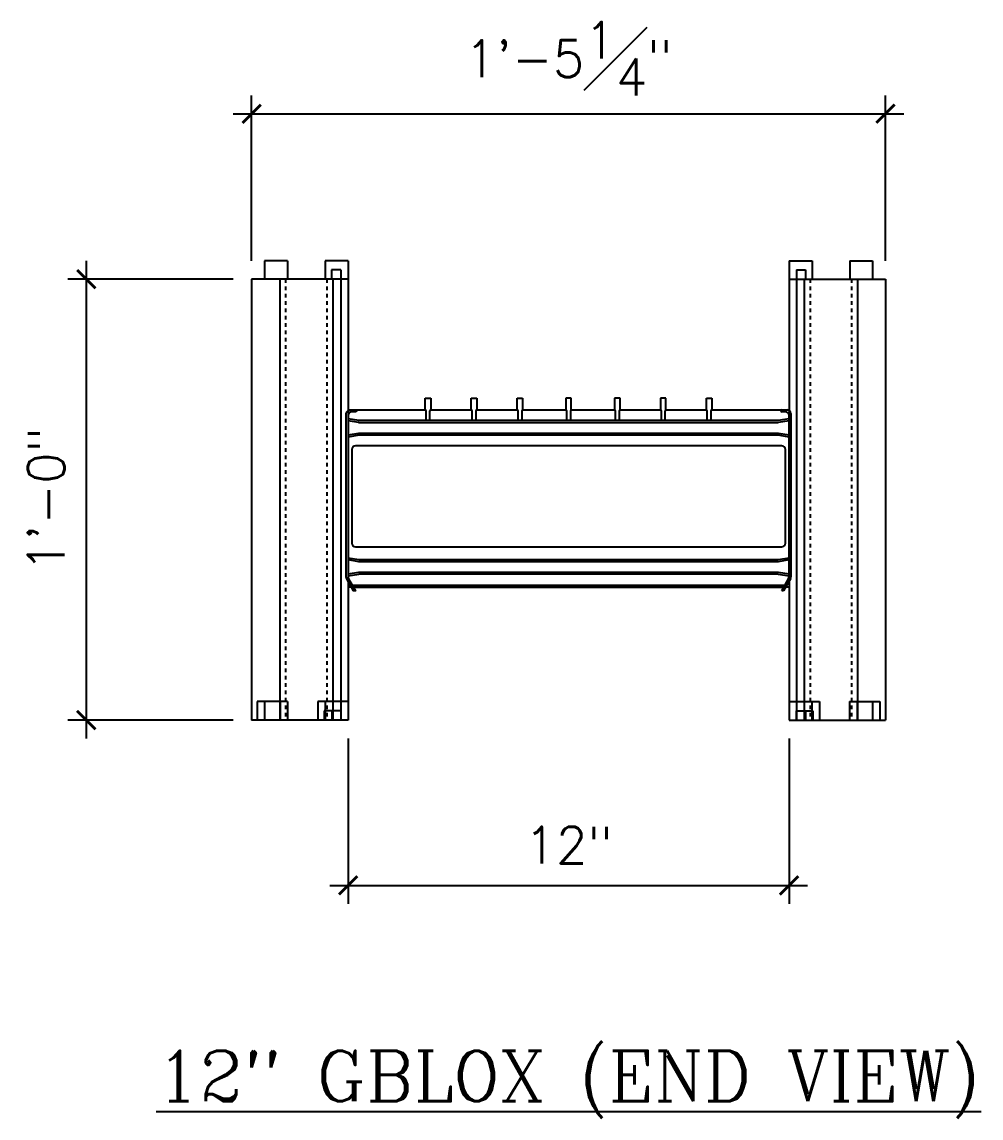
# Model space of a CAD drawing. Header units: inches. Extents: x 67 to 126, y -36 to 74.
# Drawn here: x 86.53 to 112.63, y 43.81 to 73.65 of the extents above; entities that cross this region are included whole.
import ezdxf

# ---------------------------------------------------------------- set-up
doc = ezdxf.new("R2010")
doc.units = ezdxf.units.IN
doc.header["$MEASUREMENT"] = 0
doc.linetypes.add('DASHED2', pattern=[0.375, 0.25, -0.125])
for name, color, linetype in [('LAYER 12', 12, 'Continuous'), ('LAYER 2', 2, 'Continuous'), ('LAYER 7', 7, 'Continuous'), ('LAYER 8', 8, 'Continuous')]:
    doc.layers.add(name, color=color, linetype=linetype)
doc.styles.add('NOTES', font='simplex.shx', dxfattribs={"height": 1})
doc.styles.add('ROMAN C', font='romanc.shx', dxfattribs={"height": 0.0938})
doc.dimstyles.new('DIM-18$0', dxfattribs={"dimscale": 8, "dimtxt": 1, "dimasz": 0.125, "dimexe": 0.1875, "dimexo": 0.0625, "dimgap": 0.0625, "dimtad": 1, "dimdec": 4, "dimzin": 3, "dimdsep": 46, "dimlunit": 4, "dimtxsty": 'NOTES', "dimblk1": 'ARCHTICK', "dimblk2": 'ARCHTICK', "dimsah": 1, "dimcen": 0.0625, "dimclrd": 256, "dimclre": 256, "dimclrt": 7, "dimadec": 0, "dimazin": 0, "dimtfac": 1, "dimtdec": 4, "dimtofl": 0, "dimtmove": 0, "dimatfit": 3, "dimldrblk": 'ARCHTICK', "dimfxl": 1, "dimfrac": 2, "dimtolj": 1, "dimtzin": 0, "dimarcsym": 0})

# ---------------------------------------------------------------- blocks, each defined once
blk = doc.blocks.new('_ArchTick')
at = {"color": 0, "linetype": 'ByBlock', "const_width": 0.15}
blk.add_lwpolyline([(-0.5, -0.5), (0.5, 0.5)], dxfattribs=at)
blk = doc.blocks.new('*D11')
at = {"layer": 'DEFPOINTS', "color": 0}
for p in [(110.032, 71.148), (92.782, 66.648), (110.032, 66.648)]:
    blk.add_point(p, dxfattribs=at)
at = {"layer": 'LAYER 8', "lineweight": -2}
for p, q in [((92.782, 67.148), (92.782, 71.648)), ((110.032, 67.148), (110.032, 71.648)), ((92.282, 71.148), (110.532, 71.148))]:
    blk.add_line(p, q, dxfattribs=at)
at = {"layer": 'LAYER 8', "lineweight": -2, "xscale": 0.5, "yscale": 0.5, "zscale": 0.5, "rotation": 180}
blk.add_blockref('_ArchTick', (92.782, 71.148), dxfattribs=at)
at = {"layer": 'LAYER 8', "lineweight": -2, "xscale": 0.5, "yscale": 0.5, "zscale": 0.5}
blk.add_blockref('_ArchTick', (110.032, 71.148), dxfattribs=at)
at = {"layer": 'LAYER 8', "color": 7, "insert": (101.407, 72.648), "char_height": 1, "attachment_point": 5, "style": 'NOTES'}
blk.add_mtext('\\A1;1\'-5{\\H1.000000x;\\S1#4;}"', dxfattribs=at)
blk = doc.blocks.new('*D12')
at = {"layer": 'DEFPOINTS', "color": 0}
for p in [(92.782, 66.648), (88.282, 54.648), (92.782, 54.648)]:
    blk.add_point(p, dxfattribs=at)
at = {"layer": 'LAYER 8', "lineweight": -2}
for p, q in [((88.282, 67.148), (88.282, 54.148)), ((92.282, 66.648), (87.782, 66.648)), ((92.282, 54.648), (87.782, 54.648))]:
    blk.add_line(p, q, dxfattribs=at)
at = {"layer": 'LAYER 8', "lineweight": -2, "xscale": 0.5, "yscale": 0.5, "zscale": 0.5}
for p, rotation in [((88.282, 66.648), 90), ((88.282, 54.648), 270)]:
    blk.add_blockref('_ArchTick', p, dxfattribs=dict(at, rotation=rotation))
at = {"layer": 'LAYER 8', "color": 7, "insert": (87.187, 60.648), "char_height": 1, "attachment_point": 5, "rotation": 90, "style": 'NOTES'}
blk.add_mtext('\\A1;1\'-0"', dxfattribs=at)
blk = doc.blocks.new('*D13')
at = {"layer": 'DEFPOINTS', "color": 0}
for p in [(95.407, 54.648), (107.407, 54.648), (107.407, 50.148)]:
    blk.add_point(p, dxfattribs=at)
at = {"layer": 'LAYER 8', "lineweight": -2}
for p, q in [((95.407, 54.148), (95.407, 49.648)), ((107.407, 54.148), (107.407, 49.648)), ((94.907, 50.148), (107.907, 50.148))]:
    blk.add_line(p, q, dxfattribs=at)
at = {"layer": 'LAYER 8', "lineweight": -2, "xscale": 0.5, "yscale": 0.5, "zscale": 0.5, "rotation": 180}
blk.add_blockref('_ArchTick', (95.407, 50.148), dxfattribs=at)
at = {"layer": 'LAYER 8', "lineweight": -2, "xscale": 0.5, "yscale": 0.5, "zscale": 0.5}
blk.add_blockref('_ArchTick', (107.407, 50.148), dxfattribs=at)
at = {"layer": 'LAYER 8', "color": 7, "insert": (101.407, 51.243), "char_height": 1, "attachment_point": 5, "style": 'NOTES'}
blk.add_mtext('\\A1;12"', dxfattribs=at)

msp = doc.modelspace()

# ---------------------------------------------------------------- linework, layer by layer
at = {"layer": 'LAYER 12'}
for p, q in [((93.13205, 67.14756), (93.13205, 66.64756)), ((93.75705, 67.14756), (93.13205, 67.14756)), ((93.13205, 67.14756), (93.13205, 66.64756)), ((93.75705, 67.14756), (93.13205, 67.14756)), ((93.75705, 67.14756), (93.75705, 66.64756)), ((93.75705, 67.14756), (93.75705, 66.64756)), ((94.78205, 67.14756), (94.78205, 66.64756)), ((95.40705, 67.14756), (94.78205, 67.14756)), ((94.78205, 67.14756), (94.78205, 66.64756)), ((95.40705, 67.14756), (94.78205, 67.14756)), ((95.40705, 67.14756), (95.40705, 66.64756)), ((107.40705, 67.14756), (108.03205, 67.14756)), ((107.40705, 67.14756), (107.40705, 66.64756)), ((107.40705, 67.14756), (108.03205, 67.14756)), ((108.03205, 67.14756), (108.03205, 66.64756)), ((108.03205, 67.14756), (108.03205, 66.64756)), ((109.05705, 67.14756), (109.05705, 66.64756)), ((109.05705, 67.14756), (109.68205, 67.14756)), ((109.05705, 67.14756), (109.05705, 66.64756)), ((109.05705, 67.14756), (109.68205, 67.14756)), ((109.68205, 67.14756), (109.68205, 66.64756)), ((109.68205, 67.14756), (109.68205, 66.64756)), ((94.95705, 66.89756), (94.95705, 66.64756)), ((95.20705, 66.89756), (94.95705, 66.89756)), ((94.95705, 66.89756), (94.95705, 66.64756)), ((95.20705, 66.89756), (94.95705, 66.89756)), ((95.20705, 66.89756), (95.20705, 54.64756)), ((95.20705, 66.89756), (95.20705, 66.64756)), ((107.60705, 66.89756), (107.60705, 54.64756)), ((107.60705, 66.89756), (107.85705, 66.89756)), ((107.60705, 66.89756), (107.60705, 66.64756)), ((107.60705, 66.89756), (107.85705, 66.89756)), ((107.85705, 66.89756), (107.85705, 66.64756)), ((107.85705, 66.89756), (107.85705, 66.64756)), ((93.54705, 66.64756), (93.54705, 54.64756)), ((94.99205, 66.64756), (94.99205, 54.64756)), ((107.82205, 66.64756), (107.82205, 54.64756)), ((109.26705, 66.64756), (109.26705, 54.64756)), ((97.50705, 63.08684), (97.50705, 63.40684)), ((97.50705, 63.40684), (97.65705, 63.40684)), ((97.65705, 63.40684), (97.65705, 63.08684)), ((98.75705, 63.08684), (98.75705, 63.40684)), ((98.75705, 63.40684), (98.90705, 63.40684)), ((98.90705, 63.40684), (98.90705, 63.08684)), ((100.00705, 63.08684), (100.00705, 63.40684)), ((100.00705, 63.40684), (100.15705, 63.40684)), ((100.15705, 63.40684), (100.15705, 63.08684)), ((101.48205, 63.40684), (101.33205, 63.40684)), ((101.33205, 63.40684), (101.33205, 63.08684)), ((101.48205, 63.08684), (101.48205, 63.40684)), ((102.80705, 63.40684), (102.65705, 63.40684)), ((102.65705, 63.40684), (102.65705, 63.08684)), ((102.80705, 63.08684), (102.80705, 63.40684)), ((104.05705, 63.40684), (103.90705, 63.40684)), ((103.90705, 63.40684), (103.90705, 63.08684)), ((104.05705, 63.08684), (104.05705, 63.40684)), ((105.15705, 63.08684), (105.15705, 63.40684)), ((105.15705, 63.40684), (105.30705, 63.40684)), ((105.30705, 63.40684), (105.30705, 63.08684)), ((97.53205, 62.79884), (97.53205, 63.06006)), ((97.63205, 62.79884), (97.63205, 63.06006)), ((98.78205, 62.79884), (98.78205, 63.06006)), ((98.88205, 63.06006), (98.88205, 62.79884)), ((100.03205, 62.79884), (100.03205, 63.06006)), ((100.13205, 63.06006), (100.13205, 62.79884)), ((101.35705, 62.79884), (101.35705, 63.06006)), ((101.45705, 63.06006), (101.45705, 62.79884)), ((102.68205, 62.79884), (102.68205, 63.06006)), ((102.78205, 63.06006), (102.78205, 62.79884)), ((103.93205, 62.79884), (103.93205, 63.06006)), ((104.03205, 62.79884), (104.03205, 63.06006)), ((105.18205, 62.79884), (105.18205, 63.06006)), ((105.28205, 63.06006), (105.28205, 62.79884)), ((107.20705, 63.08684), (107.35705, 63.08684)), ((107.30705, 63.03684), (107.20705, 63.03684)), ((107.35705, 63.08684), (107.40705, 63.08684)), ((107.45705, 62.98684), (107.45705, 58.5434)), ((107.40705, 58.5434), (107.40705, 62.93684)), ((107.20705, 58.16684), (107.39387, 58.49379)), ((107.44387, 58.49379), (107.25705, 58.16684)), ((107.25705, 58.16684), (107.20705, 58.16684)), ((92.93205, 55.14756), (92.93205, 54.64756)), ((93.55705, 55.14756), (92.93205, 55.14756)), ((93.13635, 55.14756), (93.13635, 54.64756)), ((93.76135, 55.14756), (93.13635, 55.14756)), ((93.13635, 55.14756), (93.13635, 54.64756)), ((93.76135, 55.14756), (93.13635, 55.14756)), ((93.13635, 55.14756), (93.13635, 54.64756)), ((93.76135, 55.14756), (93.13635, 55.14756)), ((93.55705, 55.14756), (93.55705, 54.64756)), ((93.76135, 55.14756), (93.76135, 54.64756)), ((93.76135, 55.14756), (93.76135, 54.64756)), ((93.76135, 55.14756), (93.76135, 54.64756)), ((94.58205, 55.14756), (94.58205, 54.64756)), ((95.20705, 55.14756), (94.58205, 55.14756)), ((94.75705, 54.89756), (94.75705, 54.64756)), ((95.00705, 54.89756), (94.75705, 54.89756)), ((94.78635, 55.14756), (94.78635, 54.64756)), ((95.40705, 55.14756), (94.78635, 55.14756)), ((94.78635, 55.14756), (94.78635, 54.64756)), ((95.40705, 55.14756), (94.78635, 55.14756)), ((94.78635, 55.14756), (94.78635, 54.64756)), ((95.40705, 55.14756), (94.78635, 55.14756)), ((94.96135, 54.89756), (94.96135, 54.64756)), ((95.21135, 54.89756), (94.96135, 54.89756)), ((94.96135, 54.89756), (94.96135, 54.64756)), ((95.21135, 54.89756), (94.96135, 54.89756)), ((94.96135, 54.89756), (94.96135, 54.64756)), ((95.21135, 54.89756), (94.96135, 54.89756)), ((95.20705, 55.14756), (95.20705, 54.64756)), ((95.21135, 54.89756), (95.21135, 54.64756)), ((95.21135, 54.89756), (95.21135, 54.64756)), ((107.40705, 55.14756), (108.02775, 55.14756)), ((107.40705, 55.14756), (108.02775, 55.14756)), ((107.40705, 55.14756), (108.02775, 55.14756)), ((107.60275, 54.89756), (107.60275, 54.64756)), ((107.60275, 54.89756), (107.85275, 54.89756)), ((107.60275, 54.89756), (107.85275, 54.89756)), ((107.60275, 54.89756), (107.60275, 54.64756)), ((107.60275, 54.89756), (107.85275, 54.89756)), ((107.60705, 55.14756), (107.60705, 54.64756)), ((107.60705, 55.14756), (108.23205, 55.14756)), ((107.80705, 54.89756), (108.05705, 54.89756)), ((107.85275, 54.89756), (107.85275, 54.64756)), ((107.85275, 54.89756), (107.85275, 54.64756)), ((107.85275, 54.89756), (107.85275, 54.64756)), ((108.02775, 55.14756), (108.02775, 54.64756)), ((108.02775, 55.14756), (108.02775, 54.64756)), ((108.02775, 55.14756), (108.02775, 54.64756)), ((108.05705, 54.89756), (108.05705, 54.64756)), ((108.23205, 55.14756), (108.23205, 54.64756)), ((109.05275, 55.14756), (109.05275, 54.64756)), ((109.05275, 55.14756), (109.67775, 55.14756)), ((109.05275, 55.14756), (109.05275, 54.64756)), ((109.05275, 55.14756), (109.67775, 55.14756)), ((109.05275, 55.14756), (109.05275, 54.64756)), ((109.05275, 55.14756), (109.67775, 55.14756)), ((109.25705, 55.14756), (109.25705, 54.64756)), ((109.25705, 55.14756), (109.88205, 55.14756)), ((109.67775, 55.14756), (109.67775, 54.64756)), ((109.67775, 55.14756), (109.67775, 54.64756)), ((109.67775, 55.14756), (109.67775, 54.64756)), ((109.88205, 55.14756), (109.88205, 54.64756))]:
    msp.add_line(p, q, dxfattribs=at)
at = {"layer": 'LAYER 12', "linetype": 'DASHED2', "ltscale": 0.15}
for p, q in [((93.70705, 66.64756), (93.70705, 54.64756)), ((94.83205, 66.64756), (94.83205, 54.64756)), ((107.98205, 66.64756), (107.98205, 54.64756)), ((109.10705, 66.64756), (109.10705, 54.64756))]:
    msp.add_line(p, q, dxfattribs=at)
at = {"layer": 'LAYER 12'}
for points in [[(95.40705, 63.08684), (95.45705, 63.08684), (95.60705, 63.08684, -1), (95.60705, 63.03684), (95.50705, 63.03684, 0.41421356), (95.40705, 62.93684), (95.40705, 58.5434, 0.1305202), (95.42023, 58.49379), (95.60705, 58.16684), (95.55705, 58.16684), (95.37023, 58.49379, -0.1305202), (95.35705, 58.5434), (95.35705, 62.98684, -0.41421356), (95.45705, 63.08684)], [(107.40705, 62.84953), (107.11516, 62.80088, -0.04131065), (107.0905, 62.79884), (101.40705, 62.79884), (95.7236, 62.79884, -0.04131065), (95.69894, 62.80088), (95.40705, 62.84953)], [(95.40705, 62.79884), (95.69072, 62.75156, 0.04131065), (95.7236, 62.74884), (101.40705, 62.74884), (107.0905, 62.74884, 0.04131065), (107.12338, 62.75156), (107.40705, 62.79884)], [(107.40705, 62.39884), (107.12338, 62.44612, 0.04131065), (107.0905, 62.44884), (101.40705, 62.44884), (95.7236, 62.44884, 0.04131065), (95.69072, 62.44612), (95.40705, 62.39884)], [(107.40705, 62.34815), (107.11516, 62.3968, 0.04131065), (107.0905, 62.39884), (101.40705, 62.39884), (95.7236, 62.39884, 0.04131065), (95.69894, 62.3968), (95.40705, 62.34815)], [(95.40705, 59.06453), (95.69894, 59.01588, 0.04131065), (95.7236, 59.01384), (101.40705, 59.01384), (107.0905, 59.01384, 0.04131065), (107.11516, 59.01588), (107.40705, 59.06453)], [(95.40705, 59.01384), (95.69072, 58.96656, 0.04131065), (95.7236, 58.96384), (101.40705, 58.96384), (107.0905, 58.96384, 0.04131065), (107.12338, 58.96656), (107.40705, 59.01384)], [(107.40705, 58.61384), (107.12338, 58.66112, 0.04131065), (107.0905, 58.66384), (101.40705, 58.66384), (95.7236, 58.66384, 0.04131065), (95.69072, 58.66112), (95.40705, 58.61384)], [(107.40705, 58.56315), (107.11516, 58.6118, 0.04131065), (107.0905, 58.61384), (101.40705, 58.61384), (95.7236, 58.61384, 0.04131065), (95.69894, 58.6118), (95.40705, 58.56315)]]:
    msp.add_lwpolyline(points, format="xyb", dxfattribs=at)
for points in [[(95.60705, 63.08684), (97.50705, 63.08684)], [(97.65705, 63.08684), (98.75705, 63.08684)], [(98.90705, 63.08684), (100.00705, 63.08684)], [(100.15705, 63.08684), (101.33205, 63.08684)], [(101.48205, 63.08684), (102.65705, 63.08684)], [(102.80705, 63.08684), (103.90705, 63.08684)], [(104.05705, 63.08684), (105.15705, 63.08684)], [(105.30705, 63.08684), (107.20705, 63.08684)], [(95.49991, 58.26684), (95.40705, 58.26684)], [(95.52134, 58.31684), (95.75705, 58.31684), (101.40705, 58.31684), (107.05705, 58.31684), (107.29276, 58.31684)], [(95.54991, 58.26684), (95.75705, 58.26684), (101.40705, 58.26684), (107.05705, 58.26684), (107.26419, 58.26684)], [(107.40705, 58.26684), (107.31419, 58.26684)]]:
    msp.add_lwpolyline(points, dxfattribs=at)
msp.add_lwpolyline([(101.40705, 62.11084), (95.60705, 62.11084, 0.41421356), (95.50705, 62.01084), (95.50705, 59.46084, 0.41421356), (95.60705, 59.36084), (101.40705, 59.36084), (107.20705, 59.36084, 0.41421356), (107.30705, 59.46084), (107.30705, 62.01084, 0.41421356), (107.20705, 62.11084)], format="xyb", close=True, dxfattribs=at)
for centre, radius, start, end in [((97.49439, 63.04996), 0.039, 15.015833, 71.048541), ((97.66971, 63.04996), 0.039, 108.951459, 164.984167), ((98.74439, 63.04996), 0.039, 15.015833, 71.048541), ((98.91971, 63.04996), 0.039, 108.951459, 164.984167), ((99.99439, 63.04996), 0.039, 15.015833, 71.048541), ((100.16971, 63.04996), 0.039, 108.951459, 164.984167), ((101.31939, 63.04996), 0.039, 15.015833, 71.048541), ((101.49471, 63.04996), 0.039, 108.951459, 164.984167), ((102.64439, 63.04996), 0.039, 15.015833, 71.048541), ((102.81971, 63.04996), 0.039, 108.951459, 164.984167), ((103.89439, 63.04996), 0.039, 15.015833, 71.048541), ((104.06971, 63.04996), 0.039, 108.951459, 164.984167), ((105.14439, 63.04996), 0.039, 15.015833, 71.048541), ((105.31971, 63.04996), 0.039, 108.951459, 164.984167), ((107.20705, 63.06184), 0.025, 90, 270), ((107.30705, 62.93684), 0.1, 360, 90), ((107.35705, 62.98684), 0.1, 0, 90), ((107.30705, 58.5434), 0.1, 330.255119, 0), ((107.35705, 58.5434), 0.1, 330.255119, 360)]:
    msp.add_arc(centre, radius, start, end, dxfattribs=at)
at = {"layer": 'LAYER 2'}
for p, q in [((92.78205, 66.64756), (92.78205, 54.64756)), ((95.40705, 66.64756), (92.78205, 66.64756)), ((95.40705, 66.64756), (95.40705, 54.64756)), ((107.40705, 66.64756), (107.40705, 54.64756)), ((107.40705, 66.64756), (110.03205, 66.64756)), ((110.03205, 66.64756), (110.03205, 54.64756)), ((95.40705, 54.64756), (92.78205, 54.64756)), ((107.40705, 54.64756), (110.03205, 54.64756))]:
    msp.add_line(p, q, dxfattribs=at)

# ---------------------------------------------------------------- texts
at = {"layer": 'LAYER 7', "insert": (101.40705, 45.64756), "char_height": 1.375, "attachment_point": 2, "style": 'ROMAN C'}
msp.add_mtext_dynamic_manual_height_columns('\\A1;{\\L12" GBLOX (END VIEW)}', width=51.1351782, gutter_width=5, heights=[0], dxfattribs=at)

# ---------------------------------------------------------------- dimensions: what is measured, and where the dimension line sits
at = {"layer": 'LAYER 8'}
dim = msp.add_linear_dim(base=(110.03205, 71.14756), p1=(92.78205, 66.64756), p2=(110.03205, 66.64756), dimstyle='DIM-18$0', override={"dimasz": 0.0625, "dimexe": 0.0625, "dimdle": 0.0625, "dimfrac": 1}, dxfattribs=at)
dim.commit()
dim.dimension.update_dxf_attribs({"geometry": '*D11', "text_midpoint": (101.40705, 72.64756)})
dim = msp.add_linear_dim(base=(88.28205, 54.64756), p1=(92.78205, 66.64756), p2=(92.78205, 54.64756), angle=90, dimstyle='DIM-18$0', override={"dimasz": 0.0625, "dimexe": 0.0625, "dimdle": 0.0625, "dimfrac": 1}, dxfattribs=at)
dim.commit()
dim.dimension.update_dxf_attribs({"geometry": '*D12', "text_midpoint": (87.18681, 60.64756)})
dim = msp.add_linear_dim(base=(107.40705, 50.14756), p1=(95.40705, 54.64756), p2=(107.40705, 54.64756), text='12"', dimstyle='DIM-18$0', override={"dimasz": 0.0625, "dimexe": 0.0625, "dimdle": 0.0625}, dxfattribs=at)
dim.commit()
dim.dimension.update_dxf_attribs({"geometry": '*D13', "text_midpoint": (101.40705, 51.2428)})

doc.saveas('drawing.dxf')
